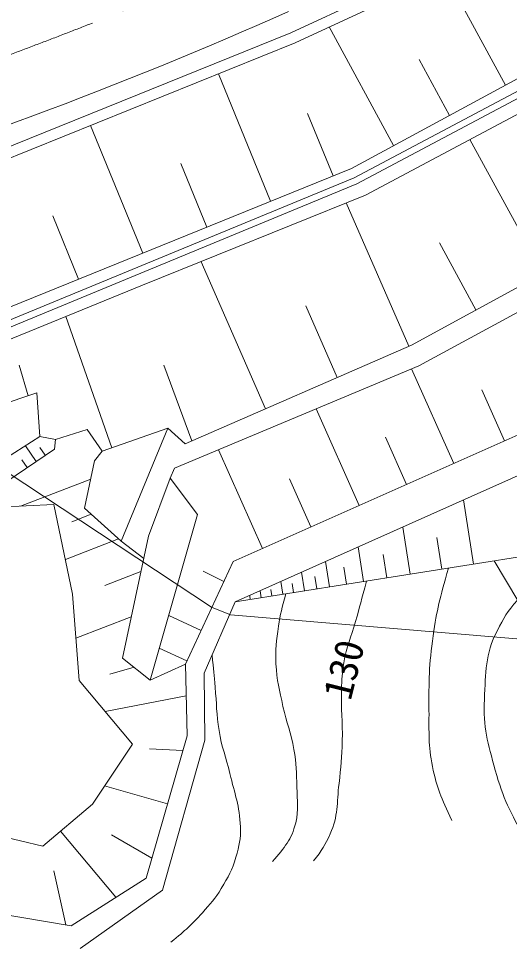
# Model space of a CAD drawing. Units: millimetres, scale not verified. Extents: x 40000 to 680000, y 20000 to 380000.
# Drawn here: x 489156 to 511568, y 235103 to 277591 of the extents above; entities that cross this region are included whole.
import ezdxf
from ezdxf.enums import TextEntityAlignment as Align

# ---------------------------------------------------------------- set-up
doc = ezdxf.new("R2010")
doc.units = ezdxf.units.MM
doc.header["$LTSCALE"] = 1000
doc.linetypes.add('CHAIN', pattern=[18.5, 12, -1.5, 3.5, -1.5])
for name, color, linetype, lineweight in [('M-BGD', 7, 'Continuous', 13), ('M-BMK', 2, 'CHAIN', 13), ('M-BMK-ROW', 30, 'Continuous', 13), ('M-STR-STRC', 7, 'Continuous', 13)]:
    doc.layers.add(name, color=color, linetype=linetype, lineweight=lineweight)
doc.styles.add('ＭＳ ゴシック', font='')
doc.styles.get('ＭＳ ゴシック').set_extended_font_data('MS Gothic')

msp = doc.modelspace()

# ---------------------------------------------------------------- linework, layer by layer
at = {"layer": 'M-BGD'}
for p, q in [((501582, 276946), (513005, 282230)), ((501781, 276487), (513231, 281784)), ((507093, 262673), (542000, 281691)), ((507437, 261723), (542385, 280757)), ((504472, 270310), (523005, 280157)), ((504600, 270038), (523149, 279894)), ((511383, 274544), (508623, 279653)), ((505000, 269525), (523705, 279498)), ((506275, 271785), (503344, 277210)), ((486577, 270873), (501582, 276946)), ((486752, 270404), (501781, 276487)), ((504353, 270747), (514436, 276194)), ((508829, 273165), (507449, 275719)), ((500664, 269248), (498283, 275071)), ((503521, 270406), (502354, 273260)), ((494827, 266876), (492443, 272707)), ((513099, 265945), (509764, 272065)), ((483703, 262357), (504353, 270747)), ((497745, 268062), (496559, 270963)), ((485450, 262453), (504472, 270310)), ((485557, 262172), (504600, 270038)), ((498957, 252778), (537714, 270062)), ((494813, 265403), (505000, 269525)), ((506973, 262621), (504117, 269167)), ((491898, 265686), (490713, 268585)), ((536470, 267664), (499041, 250940)), ((510039, 264278), (508371, 267338)), ((500427, 259764), (497498, 266478)), ((483826, 260925), (494813, 265403)), ((503700, 261192), (502272, 264465)), ((493414, 257978), (491306, 263973)), ((496759, 258164), (507093, 262673)), ((489591, 260354), (489178, 261756)), ((497071, 258300), (495782, 261760)), ((496279, 257047), (507437, 261723)), ((509024, 257268), (507100, 261582)), ((484078, 258523), (489991, 260487)), ((489991, 260487), (490132, 258490)), ((511349, 258304), (510312, 260629)), ((504710, 255343), (502742, 259756)), ((492292, 258815), (490836, 258355)), ((492977, 257825), (492292, 258815)), ((492977, 257825), (495974, 258869)), ((495974, 258869), (493836, 253707)), ((496759, 258164), (495974, 258869)), ((490132, 258490), (488149, 257240)), ((490836, 258355), (490132, 258490)), ((490788, 257919), (490836, 258355)), ((506867, 256305), (505905, 258463)), ((488620, 256446), (490788, 257919)), ((489961, 257357), (489473, 258075)), ((490374, 257638), (490131, 257997)), ((492624, 257379), (492977, 257825)), ((500298, 253376), (498285, 257888)), ((489547, 257076), (489304, 257435)), ((492168, 255217), (492624, 257379)), ((496077, 256586), (496279, 257047)), ((492449, 256546), (489235, 255313)), ((495086, 253947), (496077, 256586)), ((496077, 256586), (497323, 254937)), ((502504, 254360), (501520, 256566)), ((488124, 255257), (490772, 255390)), ((490772, 255390), (491618, 251295)), ((509929, 252665), (509465, 255597)), ((492469, 254945), (491587, 254591)), ((493836, 253707), (492168, 255217)), ((497323, 254937), (495167, 247366)), ((499041, 250940), (521716, 254532)), ((507036, 252206), (506695, 254359)), ((493711, 253820), (491291, 252877)), ((493836, 253707), (494869, 252924)), ((493903, 248371), (495086, 253947)), ((508482, 252436), (508253, 253882)), ((504911, 251870), (504661, 253451)), ((505973, 252038), (505805, 253100)), ((515156, 245617), (510870, 252814)), ((496770, 248099), (498957, 252778)), ((503351, 251623), (503167, 252783)), ((504131, 251746), (504008, 252526)), ((494742, 252326), (493096, 251685)), ((498532, 251870), (497591, 252335)), ((502206, 251441), (502071, 252294)), ((502779, 251532), (502688, 252105)), ((501218, 251285), (501125, 251871)), ((501712, 251363), (501645, 251784)), ((491618, 251295), (491917, 247344)), ((499737, 251050), (499712, 251208)), ((500230, 251128), (500180, 251449)), ((500724, 251207), (500679, 251496)), ((497630, 247682), (499041, 250940)), ((494303, 250259), (491771, 249272)), ((497486, 249632), (496009, 250322)), ((496835, 248237), (495582, 248823)), ((495167, 247366), (493903, 248371)), ((494426, 247955), (493321, 247634)), ((495167, 247366), (496770, 248099)), ((496847, 244809), (496770, 248099)), ((491917, 247344), (494350, 244443)), ((497663, 244614), (497630, 247682)), ((496804, 246646), (493109, 245922)), ((494985, 238320), (496847, 244809)), ((494350, 244443), (492531, 241695)), ((495733, 237760), (497663, 244614)), ((496655, 244140), (495140, 244229)), ((495956, 241705), (493083, 242529)), ((492531, 241695), (490264, 239772)), ((490264, 239772), (486462, 240683)), ((493602, 237442), (491068, 240454)), ((495245, 239225), (493396, 240294)), ((491306, 236181), (490768, 238642)), ((491551, 236140), (494985, 238320)), ((491961, 235103), (495733, 237760)), ((487639, 236796), (491551, 236140))]:
    msp.add_line(p, q, dxfattribs=at)
msp.add_arc((419126, 463908), 197006, 286.85064, 293.80015, dxfattribs=at)
for points, knots in [([(422691, 275791), (425936, 275619), (426777, 275579), (429391, 275389), (431571, 275230), (432782, 274953), (434967, 274931), (437359, 274907), (438720, 274902), (441081, 275285), (443662, 275704), (445008, 276389), (447516, 277131), (450342, 277967), (451941, 278387), (454734, 279328), (457040, 280106), (458269, 280719), (460581, 281479), (462920, 282247), (464235, 282702), (466651, 283176), (468654, 283569), (469848, 283392), (471826, 283896), (472802, 284144), (473359, 284304), (474251, 284773), (475635, 285501), (476255, 286165), (477567, 287017), (479204, 288079), (480101, 288711), (481809, 289654), (482845, 290226), (483477, 290450), (484584, 290868), (487320, 291904), (488980, 292109), (491737, 293088), (494946, 294227), (496587, 295267), (499782, 296445), (502396, 297409), (503963, 297657), (506566, 298652), (508489, 299387), (509562, 299837), (511371, 300820), (513115, 301768), (514007, 302447), (515646, 303567), (517882, 305095), (518997, 306147), (521246, 307658), (524002, 309510), (525571, 310515), (528437, 312193), (531864, 314198), (533880, 315152), (537369, 317048), (540442, 318719), (542152, 319678), (545237, 321326), (545272, 321345), (545284, 321351), (545328, 321375)], [0, 0, 0, 0, 1, 1, 1, 2, 2, 2, 3, 3, 3, 4, 4, 4, 5, 5, 5, 6, 6, 6, 7, 7, 7, 8, 8, 8, 9, 9, 9, 10, 10, 10, 11, 11, 11, 12, 12, 12, 13, 13, 13, 14, 14, 14, 15, 15, 15, 16, 16, 16, 17, 17, 17, 18, 18, 18, 19, 19, 19, 20, 20, 20, 21, 21, 21, 22, 22, 22, 22]), ([(508935, 240948), (508445, 242013), (508259, 242409), (508056, 243409), (507857, 244391), (507902, 244966), (507896, 245967), (507889, 247305), (507893, 248063), (508085, 249386), (508264, 250614), (508385, 251068), (508785, 252483)], [0, 0, 0, 0, 1, 1, 1, 2, 2, 2, 3, 3, 3, 4, 4, 4, 4]), ([(505041, 251890), (504803, 250991), (504742, 250762), (504543, 250040), (504340, 249304), (504135, 248912), (504009, 248158), (503929, 247681), (503914, 247408), (503901, 246924), (503877, 246013), (503955, 245502), (503936, 244590), (503920, 243825), (503875, 243396), (503787, 242636), (503681, 241730), (503761, 241166), (503384, 240335), (503150, 239820), (503019, 239597), (502626, 239100)], [0, 0, 0, 0, 1, 1, 1, 2, 2, 2, 3, 3, 3, 4, 4, 4, 5, 5, 5, 6, 6, 6, 7, 7, 7, 7]), ([(500750, 239071), (501308, 239740), (501619, 240058), (501808, 240841), (501958, 241459), (501875, 241832), (501861, 242467), (501845, 243144), (501838, 243528), (501729, 244196), (501601, 244979), (501391, 245388), (501228, 246164), (501071, 246915), (500942, 247336), (500909, 248103), (500880, 248776), (500919, 249158), (501022, 249824), (501113, 250411), (501169, 250627), (501361, 251307)], [0, 0, 0, 0, 1, 1, 1, 2, 2, 2, 3, 3, 3, 4, 4, 4, 5, 5, 5, 6, 6, 6, 7, 7, 7, 7]), ([(511936, 251023), (511465, 250473), (511312, 250212), (511017, 249631), (510450, 248515), (510489, 247731), (510427, 246482), (510364, 245206), (510581, 244480), (510923, 243249), (511296, 241909), (511583, 241400), (512341, 239982)], [0, 0, 0, 0, 1, 1, 1, 2, 2, 2, 3, 3, 3, 4, 4, 4, 4]), ([(497994, 248521), (498061, 247800), (498078, 247618), (498131, 247040), (498201, 246267), (498186, 245827), (498307, 245060), (498431, 244277), (498630, 243865), (498808, 243092), (499025, 242146), (499248, 241623), (499289, 240653), (499311, 240109), (499226, 239800), (499083, 239274), (498921, 238678), (498725, 238375), (498410, 237843), (498130, 237369), (497908, 237145), (497546, 236730), (497040, 236151), (496809, 235975), (496112, 235381)], [0, 0, 0, 0, 1, 1, 1, 2, 2, 2, 3, 3, 3, 4, 4, 4, 5, 5, 5, 6, 6, 6, 7, 7, 7, 8, 8, 8, 8])]:
    msp.add_open_spline(points, degree=3, knots=knots, dxfattribs=at)
at = {"layer": 'M-BMK'}
msp.add_arc((419008, 463386), 200000, 288.12987, 293.85936, dxfattribs=at)
at = {"layer": 'M-BMK-ROW'}
msp.add_lwpolyline([(481685, 257507), (483325, 256238), (487724, 257462), (497958, 250701), (498835, 250343), (513715, 249095), (517324, 252005), (519890, 261707), (525371, 262238), (538614, 266232), (553405, 266956), (563425, 266756), (571966, 271720)], dxfattribs=at)
at = {"layer": 'M-STR-STRC'}
for radius, end in [(197006, 293.80015), (202976, 293.97407)]:
    msp.add_arc((419011, 463378), radius, 286.85064, end, dxfattribs=at)

# ---------------------------------------------------------------- texts
at = {"layer": 'M-BGD', "style": 'ＭＳ ゴシック'}
msp.add_text('130', height=1320, rotation=75.912, dxfattribs=at).set_placement((504003, 247847), align=Align.MIDDLE_CENTER)

doc.saveas('drawing.dxf')
